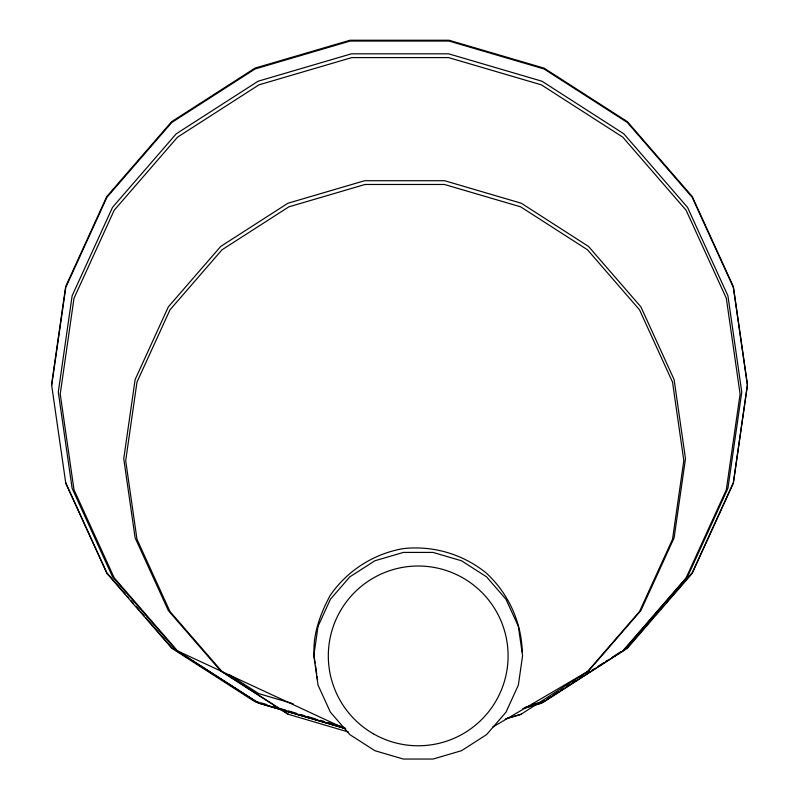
<?xml version="1.0" encoding="UTF-8"?>
<svg xmlns="http://www.w3.org/2000/svg" width="799" height="799" viewBox="0 0 799 799"><rect width="100%" height="100%" fill="white"/><g stroke="black" fill="none" stroke-linecap="round" stroke-linejoin="round"><path stroke-width="1.2" d="M51.705 385.368L65.798 287.37L106.926 197.313L171.765 122.487L255.061 68.964L350.062 41.069L449.068 41.069L544.069 68.964L627.365 122.487L692.194 197.313L733.332 287.37L747.415 385.368L733.322 483.355L692.194 573.412L627.355 648.239L544.059 701.762L525.063 707.345M622.771 650.925L686.131 577.807L726.321 489.797L740.094 394.037L726.321 298.277L686.131 210.267L622.771 137.148L541.372 84.844L448.539 57.588L351.78 57.588L258.946 84.844L177.548 137.148L114.187 210.267L73.997 298.277L60.225 394.037L73.997 489.797L114.187 577.807L177.548 650.925L258.946 703.23L345.827 728.738M643.575 628.853L627.365 647.57L624.239 649.577M645.202 626.985L648.438 623.24M650.066 621.372L653.302 617.627M655.739 614.821L658.176 612.014M660.603 609.208L663.04 606.401M666.276 602.656L667.904 600.788M671.14 597.043L692.224 572.723L733.362 482.646L747.455 384.619L733.362 286.601L692.224 196.514L627.365 121.678L544.059 68.135L449.028 40.24L349.992 40.24L254.971 68.135L171.655 121.678L106.796 196.514L65.658 286.601L51.565 384.619L65.798 483.355L106.926 573.412L171.765 648.239L255.051 701.762L345.308 728.259M547.175 699.095L550.301 697.088M553.427 695.08L558.631 691.734M560.708 690.396L562.796 689.058M566.96 686.381L570.087 684.373M573.213 682.366L576.339 680.358M579.455 678.351L583.62 675.674M585.707 674.336L589.872 671.659M591.959 670.321L595.075 668.314M598.201 666.306L603.415 662.96M605.492 661.622L607.58 660.284M611.744 657.607L621.113 651.585M492.753 727.05L587.505 671.579L639.52 611.545L672.518 539.305L683.814 460.683L672.518 382.072L639.52 309.822L587.505 249.797L520.678 206.851L444.474 184.479L365.043 184.479L288.829 206.851L222.002 249.797L169.987 309.822L136.989 382.062L125.683 460.683L136.989 539.305L169.987 611.545L222.002 671.579L288.819 714.516M532.174 704.598L538.107 702.85M540.484 702.151L544.049 701.103M522.836 708.523L541.982 702.9M524.703 708.124L541.372 703.23L623.809 650.316L687.51 576.808L727.919 488.339L741.762 392.059L727.919 295.79L687.51 207.321L623.819 133.813L541.992 81.228L448.658 53.823L351.39 53.823L258.067 81.228L176.239 133.813L112.539 207.321L72.13 295.79L58.287 392.059L72.13 488.339L112.529 576.808L176.229 650.316L258.057 702.9L345.408 728.548M507.125 718.341L521.288 714.176M505.198 719.06L520.678 714.516L588.543 670.96L640.898 610.546L674.106 537.837L685.482 458.706L674.106 379.585L640.898 306.866L588.543 246.462L521.298 203.236L444.594 180.714L364.644 180.714L287.94 203.236L220.684 246.462L168.339 306.866L135.121 379.585L123.745 458.706L135.121 537.837L168.329 610.546L220.684 670.96L287.94 714.176L348.364 731.994M293.143 703.729L258.716 693.622L229.583 674.895M254.961 701.103L258.526 702.151M260.903 702.85L266.846 704.598M273.967 706.686L277.533 707.734M279.91 708.433L285.852 710.171M288.219 710.87L296.539 713.317M301.293 714.706L304.848 715.754M307.225 716.453L315.545 718.89M320.289 720.289L323.855 721.337M328.609 722.725L342.861 726.91M177.548 650.925L220.684 670.96M222.002 671.579L345.058 728.738M174.771 649.577L171.655 647.57L145.708 617.627M177.897 651.585L181.023 653.592M184.15 655.599L187.276 657.607M190.392 659.614L193.518 661.622M195.605 662.96L207.061 670.321M209.138 671.659L213.303 674.336M215.39 675.674L219.555 678.351M221.643 679.689L225.807 682.366M228.933 684.373L238.302 690.396M242.467 693.073L251.845 699.095M125.443 594.236L106.796 572.723L65.658 482.646M127.061 596.114L128.689 597.982M131.116 600.788L133.553 603.595M135.98 606.401L139.226 610.146M140.844 612.014L144.09 615.759M522.316 651.954C521.367 621.862 508.414 593.487 486.291 573.063C462.931 554.087 432.998 545.298 403.076 548.633C373.433 553.857 347.185 570.726 330.117 595.515C319.21 615.979 310.721 639.57 315.136 662.98M315.485 665.427L316.724 674.006M317.073 676.453L317.603 680.129M318.042 626.326L313.807 655.729L318.042 685.143L330.377 712.169L349.832 734.621L374.831 750.68L403.335 759.05L433.048 759.05L461.552 750.68L486.551 734.621L506.007 712.169L518.351 685.143L522.576 655.729L518.351 626.326L506.007 599.3L486.551 576.848L461.562 560.788L433.048 552.419L403.335 552.419L374.831 560.788L349.842 576.848L330.377 599.3L318.042 626.326M373.263 733.732A89.888 89.878 -3.3 0 0 508.094 655.899A89.888 89.878 -3.3 0 0 373.263 578.057A89.888 89.878 -3.3 0 0 373.263 733.732"/></g></svg>
